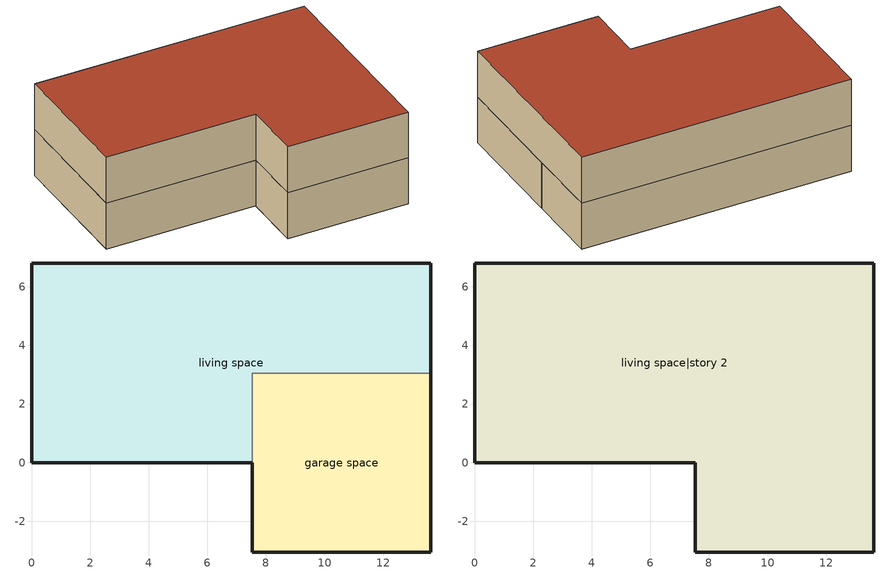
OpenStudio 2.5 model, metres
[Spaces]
garage space
 floor ground: 7.54,-3.05 7.54,3.05 13.63,3.05 13.63,-3.05 z0
 wall outside: 7.54,0 7.54,-3.05 13.63,-3.05 13.63,3.05 z0:2.44
 wall to living space: 13.63,3.05 7.54,3.05 7.54,0 z0:2.44
living space
 floor ground: 0,0 0,6.82 13.63,6.82 13.63,3.05 7.54,3.05 7.54,0 z0
 wall outside: 13.63,3.05 13.63,6.82 0,6.82 0,0 7.54,0 z0:2.44
living space|story 2
 floor to garage space: 13.63,3.05 13.63,-3.05 7.54,-3.05 7.54,3.05 z2.44
 floor to living space: 13.63,6.82 13.63,3.05 7.54,3.05 7.54,0 0,0 0,6.82 z2.44
 wall outside: 0,6.82 0,0 7.54,0 7.54,-3.05 13.63,-3.05 13.63,6.82 0,6.82 z2.44:4.88
 roof outside: 7.54,0 7.54,-3.05 13.63,-3.05 13.63,6.82 0,6.82 0,0 z4.88
[Building]
Building: Standards Number of Stories=2; Standards Number of Above Ground Stories=2; Standards Building Type=singlefamilydetached; Standards Number of Living Units=1
[ThermalZone] Use Ideal Air Loads=No
living zone; garage zone
[Sizing:Zone] Zone Cooling Design Supply Air Temperature Input Method=SupplyAirTemperature; Zone Cooling Design Supply Air Temperature {C}=14; Zone Cooling Design Supply Air Temperature Difference {deltaC}=11.11; Zone Heating Design Supply Air Temperature Input Method=SupplyAirTemperature; Zone Heating Design Supply Air Temperature {C}=40; Zone Heating Design Supply Air Temperature Difference {deltaC}=11.11; Zone Cooling Design Supply Air Humidity Ratio {kg-H2O/kg-air}=0.0085; Zone Heating Design Supply Air Humidity Ratio {kg-H2O/kg-air}=0.008; Cooling Design Air Flow Method=DesignDay; Heating Design Air Flow Method=DesignDay; Account for Dedicated Outdoor Air System=No; Dedicated Outdoor Air System Control Strategy=NeutralSupplyAir; Dedicated Outdoor Air Low Setpoint Temperature for Design {C}=autosize; Dedicated Outdoor Air High Setpoint Temperature for Design {C}=autosize
living zone; garage zone
[Space]
Name | Space Type | Thermal Zone | Building Unit
garage space | Space Type 1 | garage zone
living space; living space|story 2 | Space Type 2 | living zone | unit 1
[SpaceType]
Name | Standards Space Type
Space Type 1 | garage
Space Type 2 | living
[BuildingUnit]
unit 1: Building Unit Type=Residential
